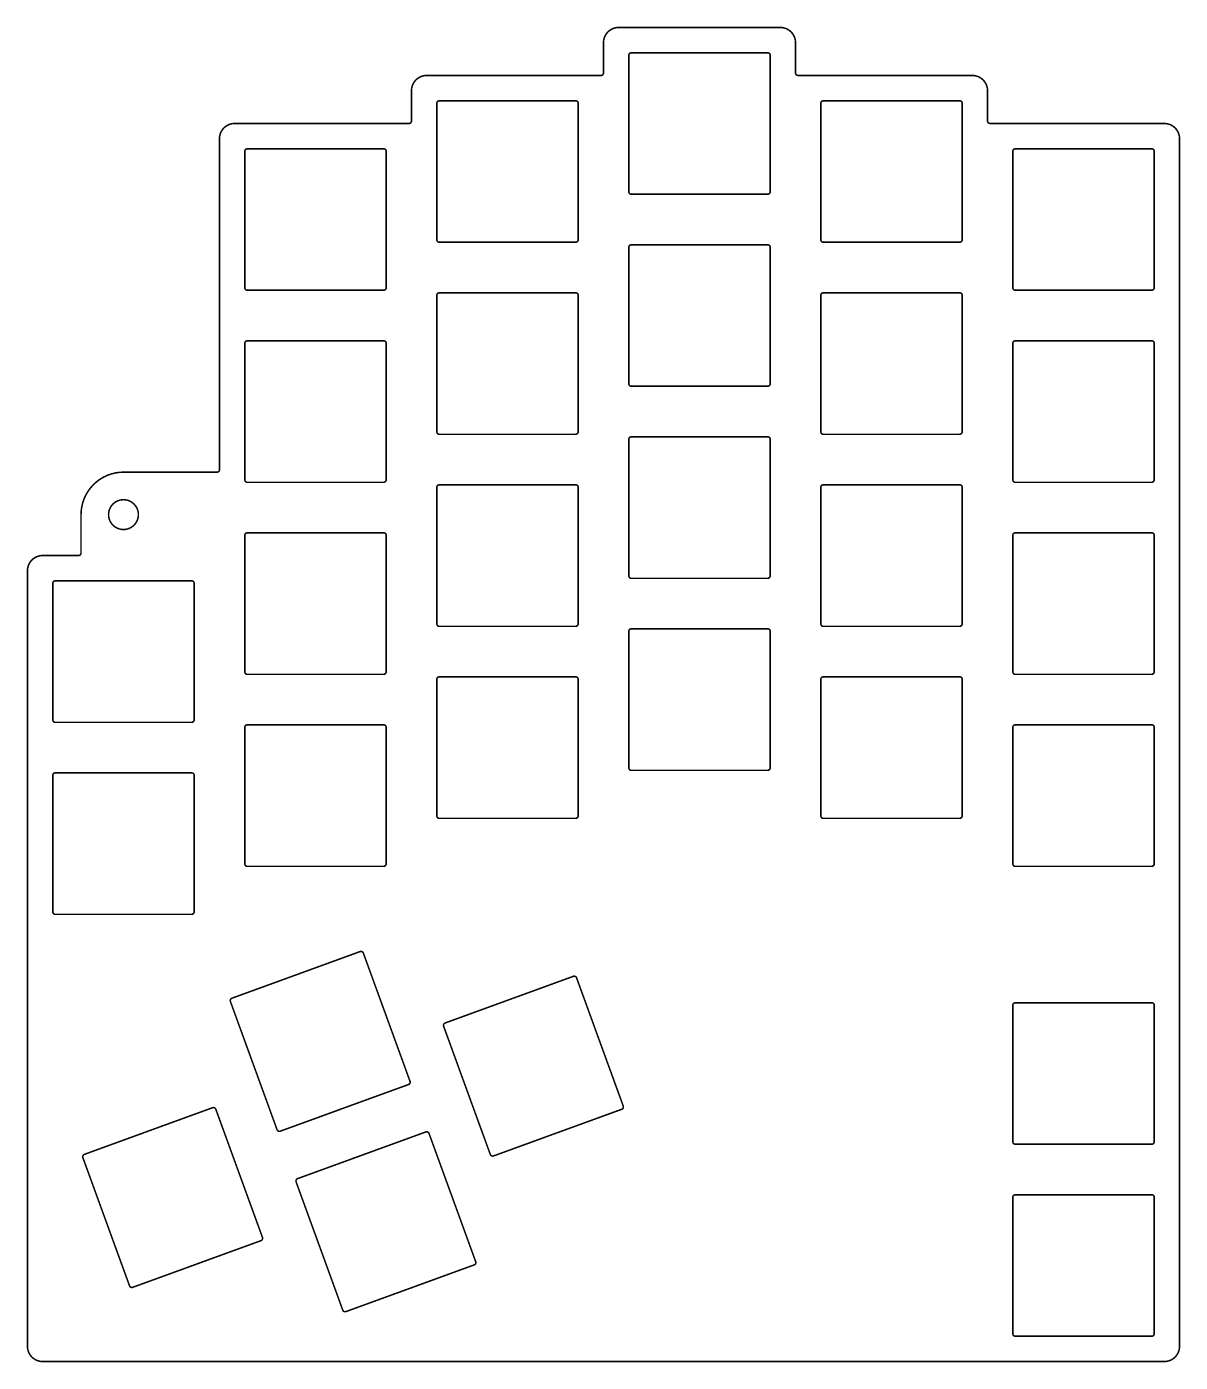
# Model space of a CAD drawing. Extents: x 1 to 229, y 1 to 133.
# Drawn here: x 115.2 to 229.3, y 0.5 to 132.7 of the extents above; entities that cross this region are included whole.
import ezdxf

# ---------------------------------------------------------------- set-up
doc = ezdxf.new("R2010")
doc.units = 0
doc.layers.add('114', color=1, linetype='CONTINUOUS')
doc.layers.add('115', color=1, linetype='CONTINUOUS')

msp = doc.modelspace()

# ---------------------------------------------------------------- linework, layer by layer
at = {"layer": '114'}
for points, const_width in [([(173.74, 132.59, 0.4142), (172.24, 131.09)], 0.1524), ([(173.74, 132.6281, 1), (173.74, 132.5519)], 0.0762), ([(173.74, 132.5519, 1), (173.74, 132.6281)], 0.0762), ([(191.24, 131.09, 0.4142), (189.74, 132.59)], 0.1524), ([(189.74, 132.6281, 1), (189.74, 132.5519)], 0.0762), ([(189.74, 132.5519, 1), (189.74, 132.6281)], 0.0762), ([(172.2781, 131.09, 1), (172.2019, 131.09)], 0.0762), ([(172.2019, 131.09, 1), (172.2781, 131.09)], 0.0762), ([(191.2781, 131.09, 1), (191.2019, 131.09)], 0.0762), ([(191.2019, 131.09, 1), (191.2781, 131.09)], 0.0762), ([(154.74, 127.84, 0.4142), (153.24, 126.34)], 0.1524), ([(154.74, 127.8781, 1), (154.74, 127.8019)], 0.0762), ([(154.74, 127.8019, 1), (154.74, 127.8781)], 0.0762), ([(171.99, 127.84, 0.4142), (172.24, 128.09)], 0.1524), ([(171.99, 127.8781, 1), (171.99, 127.8019)], 0.0762), ([(171.99, 127.8019, 1), (171.99, 127.8781)], 0.0762), ([(172.2781, 128.09, 1), (172.2019, 128.09)], 0.0762), ([(172.2019, 128.09, 1), (172.2781, 128.09)], 0.0762), ([(191.24, 128.09, 0.4142), (191.49, 127.84)], 0.1524), ([(191.2781, 128.09, 1), (191.2019, 128.09)], 0.0762), ([(191.2019, 128.09, 1), (191.2781, 128.09)], 0.0762), ([(191.49, 127.8781, 1), (191.49, 127.8019)], 0.0762), ([(191.49, 127.8019, 1), (191.49, 127.8781)], 0.0762), ([(210.24, 126.34, 0.4142), (208.74, 127.84)], 0.1524), ([(208.74, 127.8781, 1), (208.74, 127.8019)], 0.0762), ([(208.74, 127.8019, 1), (208.74, 127.8781)], 0.0762), ([(153.2781, 126.34, 1), (153.2019, 126.34)], 0.0762), ([(153.2019, 126.34, 1), (153.2781, 126.34)], 0.0762), ([(210.2781, 126.34, 1), (210.2019, 126.34)], 0.0762), ([(210.2019, 126.34, 1), (210.2781, 126.34)], 0.0762), ([(135.74, 123.09, 0.4142), (134.24, 121.59)], 0.1524), ([(135.74, 123.1281, 1), (135.74, 123.0519)], 0.0762), ([(135.74, 123.0519, 1), (135.74, 123.1281)], 0.0762), ([(152.99, 123.09, 0.4142), (153.24, 123.34)], 0.1524), ([(152.99, 123.1281, 1), (152.99, 123.0519)], 0.0762), ([(152.99, 123.0519, 1), (152.99, 123.1281)], 0.0762), ([(153.2781, 123.34, 1), (153.2019, 123.34)], 0.0762), ([(153.2019, 123.34, 1), (153.2781, 123.34)], 0.0762), ([(210.24, 123.34, 0.4142), (210.49, 123.09)], 0.1524), ([(210.2781, 123.34, 1), (210.2019, 123.34)], 0.0762), ([(210.2019, 123.34, 1), (210.2781, 123.34)], 0.0762), ([(210.49, 123.1281, 1), (210.49, 123.0519)], 0.0762), ([(210.49, 123.0519, 1), (210.49, 123.1281)], 0.0762), ([(229.24, 121.59, 0.4142), (227.74, 123.09)], 0.1524), ([(227.74, 123.1281, 1), (227.74, 123.0519)], 0.0762), ([(227.74, 123.0519, 1), (227.74, 123.1281)], 0.0762), ([(134.2781, 121.59, 1), (134.2019, 121.59)], 0.0762), ([(134.2019, 121.59, 1), (134.2781, 121.59)], 0.0762), ([(229.2781, 121.59, 1), (229.2019, 121.59)], 0.0762), ([(229.2019, 121.59, 1), (229.2781, 121.59)], 0.0762), ([(124.74, 88.59, 0.4142), (120.54, 84.39)], 0.1524), ([(124.74, 88.6281, 1), (124.74, 88.5519)], 0.0762), ([(124.74, 88.5519, 1), (124.74, 88.6281)], 0.0762), ([(133.99, 88.59, 0.4142), (134.24, 88.84)], 0.1524), ([(133.99, 88.6281, 1), (133.99, 88.5519)], 0.0762), ([(133.99, 88.5519, 1), (133.99, 88.6281)], 0.0762), ([(134.2781, 88.84, 1), (134.2019, 88.84)], 0.0762), ([(134.2019, 88.84, 1), (134.2781, 88.84)], 0.0762), ([(120.5781, 84.39, 1), (120.5019, 84.39)], 0.0762), ([(120.5019, 84.39, 1), (120.5781, 84.39)], 0.0762), ([(120.29, 80.34, 0.4142), (120.54, 80.59)], 0.1524), ([(120.5781, 80.59, 1), (120.5019, 80.59)], 0.0762), ([(120.5019, 80.59, 1), (120.5781, 80.59)], 0.0762), ([(116.74, 80.34, 0.4142), (115.24, 78.84)], 0.1524), ([(116.74, 80.3781, 1), (116.74, 80.3019)], 0.0762), ([(116.74, 80.3019, 1), (116.74, 80.3781)], 0.0762), ([(120.29, 80.3781, 1), (120.29, 80.3019)], 0.0762), ([(120.29, 80.3019, 1), (120.29, 80.3781)], 0.0762), ([(115.2781, 78.84, 1), (115.2019, 78.84)], 0.0762), ([(115.2019, 78.84, 1), (115.2781, 78.84)], 0.0762), ([(115.24, 2.09, 0.4142), (116.74, 0.59)], 0.1524), ([(115.2781, 2.09, 1), (115.2019, 2.09)], 0.0762), ([(115.2019, 2.09, 1), (115.2781, 2.09)], 0.0762), ([(227.74, 0.59, 0.4142), (229.24, 2.09)], 0.1524), ([(229.2781, 2.09, 1), (229.2019, 2.09)], 0.0762), ([(229.2019, 2.09, 1), (229.2781, 2.09)], 0.0762), ([(116.74, 0.6281, 1), (116.74, 0.5519)], 0.0762), ([(116.74, 0.5519, 1), (116.74, 0.6281)], 0.0762), ([(227.74, 0.6281, 1), (227.74, 0.5519)], 0.0762), ([(227.74, 0.5519, 1), (227.74, 0.6281)], 0.0762)]:
    msp.add_lwpolyline(points, format="xyb", dxfattribs=dict(at, const_width=const_width))
at = {"layer": '114', "const_width": 0.1524}
for points in [[(189.74, 132.59), (173.74, 132.59)], [(172.24, 131.09), (172.24, 128.09)], [(191.24, 128.09), (191.24, 131.09)], [(171.99, 127.84), (154.74, 127.84)], [(208.74, 127.84), (191.49, 127.84)], [(153.24, 126.34), (153.24, 123.34)], [(210.24, 123.34), (210.24, 126.34)], [(152.99, 123.09), (135.74, 123.09)], [(227.74, 123.09), (210.49, 123.09)], [(134.24, 121.59), (134.24, 88.84)], [(229.24, 2.09), (229.24, 121.59)], [(133.99, 88.59), (124.74, 88.59)], [(120.54, 80.59), (120.54, 84.39)], [(116.74, 80.34), (120.29, 80.34)], [(115.24, 78.84), (115.24, 2.09)], [(116.74, 0.59), (227.74, 0.59)]]:
    msp.add_lwpolyline(points, dxfattribs=at)
at = {"layer": '115'}
for points, const_width in [([(174.99, 130.09, 0.4142), (174.74, 129.84)], 0.15), ([(174.7775, 129.84, 1), (174.7025, 129.84)], 0.075), ([(174.7025, 129.84, 1), (174.7775, 129.84)], 0.075), ([(174.99, 130.1275, 1), (174.99, 130.0525)], 0.075), ([(174.99, 130.0525, 1), (174.99, 130.1275)], 0.075), ([(188.74, 129.84, 0.4142), (188.49, 130.09)], 0.15), ([(188.49, 130.1275, 1), (188.49, 130.0525)], 0.075), ([(188.49, 130.0525, 1), (188.49, 130.1275)], 0.075), ([(188.7775, 129.84, 1), (188.7025, 129.84)], 0.075), ([(188.7025, 129.84, 1), (188.7775, 129.84)], 0.075), ([(155.99, 125.34, 0.4142), (155.74, 125.09)], 0.15), ([(155.7775, 125.09, 1), (155.7025, 125.09)], 0.075), ([(155.7025, 125.09, 1), (155.7775, 125.09)], 0.075), ([(155.99, 125.3775, 1), (155.99, 125.3025)], 0.075), ([(155.99, 125.3025, 1), (155.99, 125.3775)], 0.075), ([(169.74, 125.09, 0.4142), (169.49, 125.34)], 0.15), ([(169.49, 125.3775, 1), (169.49, 125.3025)], 0.075), ([(169.49, 125.3025, 1), (169.49, 125.3775)], 0.075), ([(169.7775, 125.09, 1), (169.7025, 125.09)], 0.075), ([(169.7025, 125.09, 1), (169.7775, 125.09)], 0.075), ([(193.99, 125.34, 0.4142), (193.74, 125.09)], 0.15), ([(193.7775, 125.09, 1), (193.7025, 125.09)], 0.075), ([(193.7025, 125.09, 1), (193.7775, 125.09)], 0.075), ([(193.99, 125.3775, 1), (193.99, 125.3025)], 0.075), ([(193.99, 125.3025, 1), (193.99, 125.3775)], 0.075), ([(207.74, 125.09, 0.4142), (207.49, 125.34)], 0.15), ([(207.49, 125.3775, 1), (207.49, 125.3025)], 0.075), ([(207.49, 125.3025, 1), (207.49, 125.3775)], 0.075), ([(207.7775, 125.09, 1), (207.7025, 125.09)], 0.075), ([(207.7025, 125.09, 1), (207.7775, 125.09)], 0.075), ([(136.99, 120.59, 0.4142), (136.74, 120.34)], 0.15), ([(136.7775, 120.34, 1), (136.7025, 120.34)], 0.075), ([(136.7025, 120.34, 1), (136.7775, 120.34)], 0.075), ([(136.99, 120.6275, 1), (136.99, 120.5525)], 0.075), ([(136.99, 120.5525, 1), (136.99, 120.6275)], 0.075), ([(150.74, 120.34, 0.4142), (150.49, 120.59)], 0.15), ([(150.49, 120.6275, 1), (150.49, 120.5525)], 0.075), ([(150.49, 120.5525, 1), (150.49, 120.6275)], 0.075), ([(150.7775, 120.34, 1), (150.7025, 120.34)], 0.075), ([(150.7025, 120.34, 1), (150.7775, 120.34)], 0.075), ([(212.99, 120.59, 0.4142), (212.74, 120.34)], 0.15), ([(212.7775, 120.34, 1), (212.7025, 120.34)], 0.075), ([(212.7025, 120.34, 1), (212.7775, 120.34)], 0.075), ([(212.99, 120.6275, 1), (212.99, 120.5525)], 0.075), ([(212.99, 120.5525, 1), (212.99, 120.6275)], 0.075), ([(226.74, 120.34, 0.4142), (226.49, 120.59)], 0.15), ([(226.49, 120.6275, 1), (226.49, 120.5525)], 0.075), ([(226.49, 120.5525, 1), (226.49, 120.6275)], 0.075), ([(226.7775, 120.34, 1), (226.7025, 120.34)], 0.075), ([(226.7025, 120.34, 1), (226.7775, 120.34)], 0.075), ([(174.74, 116.34, 0.4142), (174.99, 116.09)], 0.15), ([(174.7775, 116.34, 1), (174.7025, 116.34)], 0.075), ([(174.7025, 116.34, 1), (174.7775, 116.34)], 0.075), ([(188.49, 116.09, 0.4142), (188.74, 116.34)], 0.15), ([(188.7775, 116.34, 1), (188.7025, 116.34)], 0.075), ([(188.7025, 116.34, 1), (188.7775, 116.34)], 0.075), ([(174.99, 116.1275, 1), (174.99, 116.0525)], 0.075), ([(174.99, 116.0525, 1), (174.99, 116.1275)], 0.075), ([(188.49, 116.1275, 1), (188.49, 116.0525)], 0.075), ([(188.49, 116.0525, 1), (188.49, 116.1275)], 0.075), ([(155.74, 111.59, 0.4142), (155.99, 111.34)], 0.15), ([(155.7775, 111.59, 1), (155.7025, 111.59)], 0.075), ([(155.7025, 111.59, 1), (155.7775, 111.59)], 0.075), ([(155.99, 111.3775, 1), (155.99, 111.3025)], 0.075), ([(155.99, 111.3025, 1), (155.99, 111.3775)], 0.075), ([(169.49, 111.34, 0.4142), (169.74, 111.59)], 0.15), ([(169.49, 111.3775, 1), (169.49, 111.3025)], 0.075), ([(169.49, 111.3025, 1), (169.49, 111.3775)], 0.075), ([(169.7775, 111.59, 1), (169.7025, 111.59)], 0.075), ([(169.7025, 111.59, 1), (169.7775, 111.59)], 0.075), ([(174.99, 111.09, 0.4142), (174.74, 110.84)], 0.15), ([(174.99, 111.1275, 1), (174.99, 111.0525)], 0.075), ([(174.99, 111.0525, 1), (174.99, 111.1275)], 0.075), ([(188.74, 110.84, 0.4142), (188.49, 111.09)], 0.15), ([(188.49, 111.1275, 1), (188.49, 111.0525)], 0.075), ([(188.49, 111.0525, 1), (188.49, 111.1275)], 0.075), ([(193.74, 111.59, 0.4142), (193.99, 111.34)], 0.15), ([(193.7775, 111.59, 1), (193.7025, 111.59)], 0.075), ([(193.7025, 111.59, 1), (193.7775, 111.59)], 0.075), ([(193.99, 111.3775, 1), (193.99, 111.3025)], 0.075), ([(193.99, 111.3025, 1), (193.99, 111.3775)], 0.075), ([(207.49, 111.34, 0.4142), (207.74, 111.59)], 0.15), ([(207.49, 111.3775, 1), (207.49, 111.3025)], 0.075), ([(207.49, 111.3025, 1), (207.49, 111.3775)], 0.075), ([(207.7775, 111.59, 1), (207.7025, 111.59)], 0.075), ([(207.7025, 111.59, 1), (207.7775, 111.59)], 0.075), ([(174.7775, 110.84, 1), (174.7025, 110.84)], 0.075), ([(174.7025, 110.84, 1), (174.7775, 110.84)], 0.075), ([(188.7775, 110.84, 1), (188.7025, 110.84)], 0.075), ([(188.7025, 110.84, 1), (188.7775, 110.84)], 0.075), ([(136.74, 106.84, 0.4142), (136.99, 106.59)], 0.15), ([(136.7775, 106.84, 1), (136.7025, 106.84)], 0.075), ([(136.7025, 106.84, 1), (136.7775, 106.84)], 0.075), ([(136.99, 106.6275, 1), (136.99, 106.5525)], 0.075), ([(136.99, 106.5525, 1), (136.99, 106.6275)], 0.075), ([(150.49, 106.59, 0.4142), (150.74, 106.84)], 0.15), ([(150.49, 106.6275, 1), (150.49, 106.5525)], 0.075), ([(150.49, 106.5525, 1), (150.49, 106.6275)], 0.075), ([(150.7775, 106.84, 1), (150.7025, 106.84)], 0.075), ([(150.7025, 106.84, 1), (150.7775, 106.84)], 0.075), ([(155.99, 106.34, 0.4142), (155.74, 106.09)], 0.15), ([(155.7775, 106.09, 1), (155.7025, 106.09)], 0.075), ([(155.7025, 106.09, 1), (155.7775, 106.09)], 0.075), ([(155.99, 106.3775, 1), (155.99, 106.3025)], 0.075), ([(155.99, 106.3025, 1), (155.99, 106.3775)], 0.075), ([(169.74, 106.09, 0.4142), (169.49, 106.34)], 0.15), ([(169.49, 106.3775, 1), (169.49, 106.3025)], 0.075), ([(169.49, 106.3025, 1), (169.49, 106.3775)], 0.075), ([(169.7775, 106.09, 1), (169.7025, 106.09)], 0.075), ([(169.7025, 106.09, 1), (169.7775, 106.09)], 0.075), ([(193.99, 106.34, 0.4142), (193.74, 106.09)], 0.15), ([(193.7775, 106.09, 1), (193.7025, 106.09)], 0.075), ([(193.7025, 106.09, 1), (193.7775, 106.09)], 0.075), ([(193.99, 106.3775, 1), (193.99, 106.3025)], 0.075), ([(193.99, 106.3025, 1), (193.99, 106.3775)], 0.075), ([(207.74, 106.09, 0.4142), (207.49, 106.34)], 0.15), ([(207.49, 106.3775, 1), (207.49, 106.3025)], 0.075), ([(207.49, 106.3025, 1), (207.49, 106.3775)], 0.075), ([(207.7775, 106.09, 1), (207.7025, 106.09)], 0.075), ([(207.7025, 106.09, 1), (207.7775, 106.09)], 0.075), ([(212.74, 106.84, 0.4142), (212.99, 106.59)], 0.15), ([(212.7775, 106.84, 1), (212.7025, 106.84)], 0.075), ([(212.7025, 106.84, 1), (212.7775, 106.84)], 0.075), ([(212.99, 106.6275, 1), (212.99, 106.5525)], 0.075), ([(212.99, 106.5525, 1), (212.99, 106.6275)], 0.075), ([(226.49, 106.59, 0.4142), (226.74, 106.84)], 0.15), ([(226.49, 106.6275, 1), (226.49, 106.5525)], 0.075), ([(226.49, 106.5525, 1), (226.49, 106.6275)], 0.075), ([(226.7775, 106.84, 1), (226.7025, 106.84)], 0.075), ([(226.7025, 106.84, 1), (226.7775, 106.84)], 0.075), ([(136.99, 101.59, 0.4142), (136.74, 101.34)], 0.15), ([(136.7775, 101.34, 1), (136.7025, 101.34)], 0.075), ([(136.7025, 101.34, 1), (136.7775, 101.34)], 0.075), ([(136.99, 101.6275, 1), (136.99, 101.5525)], 0.075), ([(136.99, 101.5525, 1), (136.99, 101.6275)], 0.075), ([(150.74, 101.34, 0.4142), (150.49, 101.59)], 0.15), ([(150.49, 101.6275, 1), (150.49, 101.5525)], 0.075), ([(150.49, 101.5525, 1), (150.49, 101.6275)], 0.075), ([(150.7775, 101.34, 1), (150.7025, 101.34)], 0.075), ([(150.7025, 101.34, 1), (150.7775, 101.34)], 0.075), ([(212.99, 101.59, 0.4142), (212.74, 101.34)], 0.15), ([(212.7775, 101.34, 1), (212.7025, 101.34)], 0.075), ([(212.7025, 101.34, 1), (212.7775, 101.34)], 0.075), ([(212.99, 101.6275, 1), (212.99, 101.5525)], 0.075), ([(212.99, 101.5525, 1), (212.99, 101.6275)], 0.075), ([(226.74, 101.34, 0.4142), (226.49, 101.59)], 0.15), ([(226.49, 101.6275, 1), (226.49, 101.5525)], 0.075), ([(226.49, 101.5525, 1), (226.49, 101.6275)], 0.075), ([(226.7775, 101.34, 1), (226.7025, 101.34)], 0.075), ([(226.7025, 101.34, 1), (226.7775, 101.34)], 0.075), ([(174.74, 97.34, 0.4142), (174.99, 97.09)], 0.15), ([(174.7775, 97.34, 1), (174.7025, 97.34)], 0.075), ([(174.7025, 97.34, 1), (174.7775, 97.34)], 0.075), ([(174.99, 97.1275, 1), (174.99, 97.0525)], 0.075), ([(174.99, 97.0525, 1), (174.99, 97.1275)], 0.075), ([(188.49, 97.09, 0.4142), (188.74, 97.34)], 0.15), ([(188.49, 97.1275, 1), (188.49, 97.0525)], 0.075), ([(188.49, 97.0525, 1), (188.49, 97.1275)], 0.075), ([(188.7775, 97.34, 1), (188.7025, 97.34)], 0.075), ([(188.7025, 97.34, 1), (188.7775, 97.34)], 0.075), ([(155.74, 92.59, 0.4142), (155.99, 92.34)], 0.15), ([(155.7775, 92.59, 1), (155.7025, 92.59)], 0.075), ([(155.7025, 92.59, 1), (155.7775, 92.59)], 0.075), ([(169.49, 92.34, 0.4142), (169.74, 92.59)], 0.15), ([(169.7775, 92.59, 1), (169.7025, 92.59)], 0.075), ([(169.7025, 92.59, 1), (169.7775, 92.59)], 0.075), ([(193.74, 92.59, 0.4142), (193.99, 92.34)], 0.15), ([(193.7775, 92.59, 1), (193.7025, 92.59)], 0.075), ([(193.7025, 92.59, 1), (193.7775, 92.59)], 0.075), ([(207.49, 92.34, 0.4142), (207.74, 92.59)], 0.15), ([(207.7775, 92.59, 1), (207.7025, 92.59)], 0.075), ([(207.7025, 92.59, 1), (207.7775, 92.59)], 0.075), ([(155.99, 92.3775, 1), (155.99, 92.3025)], 0.075), ([(155.99, 92.3025, 1), (155.99, 92.3775)], 0.075), ([(169.49, 92.3775, 1), (169.49, 92.3025)], 0.075), ([(169.49, 92.3025, 1), (169.49, 92.3775)], 0.075), ([(174.99, 92.09, 0.4142), (174.74, 91.84)], 0.15), ([(174.7775, 91.84, 1), (174.7025, 91.84)], 0.075), ([(174.7025, 91.84, 1), (174.7775, 91.84)], 0.075), ([(174.99, 92.1275, 1), (174.99, 92.0525)], 0.075), ([(174.99, 92.0525, 1), (174.99, 92.1275)], 0.075), ([(188.74, 91.84, 0.4142), (188.49, 92.09)], 0.15), ([(188.49, 92.1275, 1), (188.49, 92.0525)], 0.075), ([(188.49, 92.0525, 1), (188.49, 92.1275)], 0.075), ([(188.7775, 91.84, 1), (188.7025, 91.84)], 0.075), ([(188.7025, 91.84, 1), (188.7775, 91.84)], 0.075), ([(193.99, 92.3775, 1), (193.99, 92.3025)], 0.075), ([(193.99, 92.3025, 1), (193.99, 92.3775)], 0.075), ([(207.49, 92.3775, 1), (207.49, 92.3025)], 0.075), ([(207.49, 92.3025, 1), (207.49, 92.3775)], 0.075), ([(136.74, 87.84, 0.4142), (136.99, 87.59)], 0.15), ([(136.7775, 87.84, 1), (136.7025, 87.84)], 0.075), ([(136.7025, 87.84, 1), (136.7775, 87.84)], 0.075), ([(136.99, 87.6275, 1), (136.99, 87.5525)], 0.075), ([(136.99, 87.5525, 1), (136.99, 87.6275)], 0.075), ([(150.49, 87.59, 0.4142), (150.74, 87.84)], 0.15), ([(150.49, 87.6275, 1), (150.49, 87.5525)], 0.075), ([(150.49, 87.5525, 1), (150.49, 87.6275)], 0.075), ([(150.7775, 87.84, 1), (150.7025, 87.84)], 0.075), ([(150.7025, 87.84, 1), (150.7775, 87.84)], 0.075), ([(155.99, 87.34, 0.4142), (155.74, 87.09)], 0.15), ([(155.99, 87.3775, 1), (155.99, 87.3025)], 0.075), ([(155.99, 87.3025, 1), (155.99, 87.3775)], 0.075), ([(169.74, 87.09, 0.4142), (169.49, 87.34)], 0.15), ([(169.49, 87.3775, 1), (169.49, 87.3025)], 0.075), ([(169.49, 87.3025, 1), (169.49, 87.3775)], 0.075), ([(193.99, 87.34, 0.4142), (193.74, 87.09)], 0.15), ([(193.99, 87.3775, 1), (193.99, 87.3025)], 0.075), ([(193.99, 87.3025, 1), (193.99, 87.3775)], 0.075), ([(207.74, 87.09, 0.4142), (207.49, 87.34)], 0.15), ([(207.49, 87.3775, 1), (207.49, 87.3025)], 0.075), ([(207.49, 87.3025, 1), (207.49, 87.3775)], 0.075), ([(212.74, 87.84, 0.4142), (212.99, 87.59)], 0.15), ([(212.7775, 87.84, 1), (212.7025, 87.84)], 0.075), ([(212.7025, 87.84, 1), (212.7775, 87.84)], 0.075), ([(212.99, 87.6275, 1), (212.99, 87.5525)], 0.075), ([(212.99, 87.5525, 1), (212.99, 87.6275)], 0.075), ([(226.49, 87.59, 0.4142), (226.74, 87.84)], 0.15), ([(226.49, 87.6275, 1), (226.49, 87.5525)], 0.075), ([(226.49, 87.5525, 1), (226.49, 87.6275)], 0.075), ([(226.7775, 87.84, 1), (226.7025, 87.84)], 0.075), ([(226.7025, 87.84, 1), (226.7775, 87.84)], 0.075), ([(124.74, 82.915, 1), (124.74, 85.865, 1), (124.74, 82.915)], 0.15), ([(155.7775, 87.09, 1), (155.7025, 87.09)], 0.075), ([(155.7025, 87.09, 1), (155.7775, 87.09)], 0.075), ([(169.7775, 87.09, 1), (169.7025, 87.09)], 0.075), ([(169.7025, 87.09, 1), (169.7775, 87.09)], 0.075), ([(193.7775, 87.09, 1), (193.7025, 87.09)], 0.075), ([(193.7025, 87.09, 1), (193.7775, 87.09)], 0.075), ([(207.7775, 87.09, 1), (207.7025, 87.09)], 0.075), ([(207.7025, 87.09, 1), (207.7775, 87.09)], 0.075), ([(136.99, 82.59, 0.4142), (136.74, 82.34)], 0.15), ([(136.7775, 82.34, 1), (136.7025, 82.34)], 0.075), ([(136.7025, 82.34, 1), (136.7775, 82.34)], 0.075), ([(136.99, 82.6275, 1), (136.99, 82.5525)], 0.075), ([(136.99, 82.5525, 1), (136.99, 82.6275)], 0.075), ([(150.74, 82.34, 0.4142), (150.49, 82.59)], 0.15), ([(150.49, 82.6275, 1), (150.49, 82.5525)], 0.075), ([(150.49, 82.5525, 1), (150.49, 82.6275)], 0.075), ([(150.7775, 82.34, 1), (150.7025, 82.34)], 0.075), ([(150.7025, 82.34, 1), (150.7775, 82.34)], 0.075), ([(212.99, 82.59, 0.4142), (212.74, 82.34)], 0.15), ([(212.7775, 82.34, 1), (212.7025, 82.34)], 0.075), ([(212.7025, 82.34, 1), (212.7775, 82.34)], 0.075), ([(212.99, 82.6275, 1), (212.99, 82.5525)], 0.075), ([(212.99, 82.5525, 1), (212.99, 82.6275)], 0.075), ([(226.74, 82.34, 0.4142), (226.49, 82.59)], 0.15), ([(226.49, 82.6275, 1), (226.49, 82.5525)], 0.075), ([(226.49, 82.5525, 1), (226.49, 82.6275)], 0.075), ([(226.7775, 82.34, 1), (226.7025, 82.34)], 0.075), ([(226.7025, 82.34, 1), (226.7775, 82.34)], 0.075), ([(174.74, 78.34, 0.4142), (174.99, 78.09)], 0.15), ([(174.7775, 78.34, 1), (174.7025, 78.34)], 0.075), ([(174.7025, 78.34, 1), (174.7775, 78.34)], 0.075), ([(174.99, 78.1275, 1), (174.99, 78.0525)], 0.075), ([(174.99, 78.0525, 1), (174.99, 78.1275)], 0.075), ([(188.49, 78.09, 0.4142), (188.74, 78.34)], 0.15), ([(188.49, 78.1275, 1), (188.49, 78.0525)], 0.075), ([(188.49, 78.0525, 1), (188.49, 78.1275)], 0.075), ([(188.7775, 78.34, 1), (188.7025, 78.34)], 0.075), ([(188.7025, 78.34, 1), (188.7775, 78.34)], 0.075), ([(117.99, 77.84, 0.4142), (117.74, 77.59)], 0.15), ([(117.7775, 77.59, 1), (117.7025, 77.59)], 0.075), ([(117.7025, 77.59, 1), (117.7775, 77.59)], 0.075), ([(117.99, 77.8775, 1), (117.99, 77.8025)], 0.075), ([(117.99, 77.8025, 1), (117.99, 77.8775)], 0.075), ([(131.74, 77.59, 0.4142), (131.49, 77.84)], 0.15), ([(131.49, 77.8775, 1), (131.49, 77.8025)], 0.075), ([(131.49, 77.8025, 1), (131.49, 77.8775)], 0.075), ([(131.7775, 77.59, 1), (131.7025, 77.59)], 0.075), ([(131.7025, 77.59, 1), (131.7775, 77.59)], 0.075), ([(155.74, 73.59, 0.4142), (155.99, 73.34)], 0.15), ([(155.7775, 73.59, 1), (155.7025, 73.59)], 0.075), ([(155.7025, 73.59, 1), (155.7775, 73.59)], 0.075), ([(155.99, 73.3775, 1), (155.99, 73.3025)], 0.075), ([(155.99, 73.3025, 1), (155.99, 73.3775)], 0.075), ([(169.49, 73.34, 0.4142), (169.74, 73.59)], 0.15), ([(169.49, 73.3775, 1), (169.49, 73.3025)], 0.075), ([(169.49, 73.3025, 1), (169.49, 73.3775)], 0.075), ([(169.7775, 73.59, 1), (169.7025, 73.59)], 0.075), ([(169.7025, 73.59, 1), (169.7775, 73.59)], 0.075), ([(174.99, 73.09, 0.4142), (174.74, 72.84)], 0.15), ([(174.7775, 72.84, 1), (174.7025, 72.84)], 0.075), ([(174.7025, 72.84, 1), (174.7775, 72.84)], 0.075), ([(174.99, 73.1275, 1), (174.99, 73.0525)], 0.075), ([(174.99, 73.0525, 1), (174.99, 73.1275)], 0.075), ([(188.74, 72.84, 0.4142), (188.49, 73.09)], 0.15), ([(188.49, 73.1275, 1), (188.49, 73.0525)], 0.075), ([(188.49, 73.0525, 1), (188.49, 73.1275)], 0.075), ([(188.7775, 72.84, 1), (188.7025, 72.84)], 0.075), ([(188.7025, 72.84, 1), (188.7775, 72.84)], 0.075), ([(193.74, 73.59, 0.4142), (193.99, 73.34)], 0.15), ([(193.7775, 73.59, 1), (193.7025, 73.59)], 0.075), ([(193.7025, 73.59, 1), (193.7775, 73.59)], 0.075), ([(193.99, 73.3775, 1), (193.99, 73.3025)], 0.075), ([(193.99, 73.3025, 1), (193.99, 73.3775)], 0.075), ([(207.49, 73.34, 0.4142), (207.74, 73.59)], 0.15), ([(207.49, 73.3775, 1), (207.49, 73.3025)], 0.075), ([(207.49, 73.3025, 1), (207.49, 73.3775)], 0.075), ([(207.7775, 73.59, 1), (207.7025, 73.59)], 0.075), ([(207.7025, 73.59, 1), (207.7775, 73.59)], 0.075), ([(136.74, 68.84, 0.4142), (136.99, 68.59)], 0.15), ([(136.7775, 68.84, 1), (136.7025, 68.84)], 0.075), ([(136.7025, 68.84, 1), (136.7775, 68.84)], 0.075), ([(150.49, 68.59, 0.4142), (150.74, 68.84)], 0.15), ([(150.7775, 68.84, 1), (150.7025, 68.84)], 0.075), ([(150.7025, 68.84, 1), (150.7775, 68.84)], 0.075), ([(212.74, 68.84, 0.4142), (212.99, 68.59)], 0.15), ([(212.7775, 68.84, 1), (212.7025, 68.84)], 0.075), ([(212.7025, 68.84, 1), (212.7775, 68.84)], 0.075), ([(226.49, 68.59, 0.4142), (226.74, 68.84)], 0.15), ([(226.7775, 68.84, 1), (226.7025, 68.84)], 0.075), ([(226.7025, 68.84, 1), (226.7775, 68.84)], 0.075), ([(136.99, 68.6275, 1), (136.99, 68.5525)], 0.075), ([(136.99, 68.5525, 1), (136.99, 68.6275)], 0.075), ([(150.49, 68.6275, 1), (150.49, 68.5525)], 0.075), ([(150.49, 68.5525, 1), (150.49, 68.6275)], 0.075), ([(155.99, 68.34, 0.4142), (155.74, 68.09)], 0.15), ([(155.7775, 68.09, 1), (155.7025, 68.09)], 0.075), ([(155.7025, 68.09, 1), (155.7775, 68.09)], 0.075), ([(155.99, 68.3775, 1), (155.99, 68.3025)], 0.075), ([(155.99, 68.3025, 1), (155.99, 68.3775)], 0.075), ([(169.74, 68.09, 0.4142), (169.49, 68.34)], 0.15), ([(169.49, 68.3775, 1), (169.49, 68.3025)], 0.075), ([(169.49, 68.3025, 1), (169.49, 68.3775)], 0.075), ([(169.7775, 68.09, 1), (169.7025, 68.09)], 0.075), ([(169.7025, 68.09, 1), (169.7775, 68.09)], 0.075), ([(193.99, 68.34, 0.4142), (193.74, 68.09)], 0.15), ([(193.7775, 68.09, 1), (193.7025, 68.09)], 0.075), ([(193.7025, 68.09, 1), (193.7775, 68.09)], 0.075), ([(193.99, 68.3775, 1), (193.99, 68.3025)], 0.075), ([(193.99, 68.3025, 1), (193.99, 68.3775)], 0.075), ([(207.74, 68.09, 0.4142), (207.49, 68.34)], 0.15), ([(207.49, 68.3775, 1), (207.49, 68.3025)], 0.075), ([(207.49, 68.3025, 1), (207.49, 68.3775)], 0.075), ([(207.7775, 68.09, 1), (207.7025, 68.09)], 0.075), ([(207.7025, 68.09, 1), (207.7775, 68.09)], 0.075), ([(212.99, 68.6275, 1), (212.99, 68.5525)], 0.075), ([(212.99, 68.5525, 1), (212.99, 68.6275)], 0.075), ([(226.49, 68.6275, 1), (226.49, 68.5525)], 0.075), ([(226.49, 68.5525, 1), (226.49, 68.6275)], 0.075), ([(117.74, 64.09, 0.4142), (117.99, 63.84)], 0.15), ([(117.7775, 64.09, 1), (117.7025, 64.09)], 0.075), ([(117.7025, 64.09, 1), (117.7775, 64.09)], 0.075), ([(117.99, 63.8775, 1), (117.99, 63.8025)], 0.075), ([(117.99, 63.8025, 1), (117.99, 63.8775)], 0.075), ([(131.49, 63.84, 0.4142), (131.74, 64.09)], 0.15), ([(131.49, 63.8775, 1), (131.49, 63.8025)], 0.075), ([(131.49, 63.8025, 1), (131.49, 63.8775)], 0.075), ([(131.7775, 64.09, 1), (131.7025, 64.09)], 0.075), ([(131.7025, 64.09, 1), (131.7775, 64.09)], 0.075), ([(136.99, 63.59, 0.4142), (136.74, 63.34)], 0.15), ([(136.99, 63.6275, 1), (136.99, 63.5525)], 0.075), ([(136.99, 63.5525, 1), (136.99, 63.6275)], 0.075), ([(150.74, 63.34, 0.4142), (150.49, 63.59)], 0.15), ([(150.49, 63.6275, 1), (150.49, 63.5525)], 0.075), ([(150.49, 63.5525, 1), (150.49, 63.6275)], 0.075), ([(212.99, 63.59, 0.4142), (212.74, 63.34)], 0.15), ([(212.99, 63.6275, 1), (212.99, 63.5525)], 0.075), ([(212.99, 63.5525, 1), (212.99, 63.6275)], 0.075), ([(226.74, 63.34, 0.4142), (226.49, 63.59)], 0.15), ([(226.49, 63.6275, 1), (226.49, 63.5525)], 0.075), ([(226.49, 63.5525, 1), (226.49, 63.6275)], 0.075), ([(136.7775, 63.34, 1), (136.7025, 63.34)], 0.075), ([(136.7025, 63.34, 1), (136.7775, 63.34)], 0.075), ([(150.7775, 63.34, 1), (150.7025, 63.34)], 0.075), ([(150.7025, 63.34, 1), (150.7775, 63.34)], 0.075), ([(212.7775, 63.34, 1), (212.7025, 63.34)], 0.075), ([(212.7025, 63.34, 1), (212.7775, 63.34)], 0.075), ([(226.7775, 63.34, 1), (226.7025, 63.34)], 0.075), ([(226.7025, 63.34, 1), (226.7775, 63.34)], 0.075), ([(117.99, 58.84, 0.4142), (117.74, 58.59)], 0.15), ([(117.7775, 58.59, 1), (117.7025, 58.59)], 0.075), ([(117.7025, 58.59, 1), (117.7775, 58.59)], 0.075), ([(117.99, 58.8775, 1), (117.99, 58.8025)], 0.075), ([(117.99, 58.8025, 1), (117.99, 58.8775)], 0.075), ([(131.74, 58.59, 0.4142), (131.49, 58.84)], 0.15), ([(131.49, 58.8775, 1), (131.49, 58.8025)], 0.075), ([(131.49, 58.8025, 1), (131.49, 58.8775)], 0.075), ([(131.7775, 58.59, 1), (131.7025, 58.59)], 0.075), ([(131.7025, 58.59, 1), (131.7775, 58.59)], 0.075), ([(174.74, 59.34, 0.4142), (174.99, 59.09)], 0.15), ([(174.7775, 59.34, 1), (174.7025, 59.34)], 0.075), ([(174.7025, 59.34, 1), (174.7775, 59.34)], 0.075), ([(174.99, 59.1275, 1), (174.99, 59.0525)], 0.075), ([(174.99, 59.0525, 1), (174.99, 59.1275)], 0.075), ([(188.49, 59.09, 0.4142), (188.74, 59.34)], 0.15), ([(188.49, 59.1275, 1), (188.49, 59.0525)], 0.075), ([(188.49, 59.0525, 1), (188.49, 59.1275)], 0.075), ([(188.7775, 59.34, 1), (188.7025, 59.34)], 0.075), ([(188.7025, 59.34, 1), (188.7775, 59.34)], 0.075), ([(155.74, 54.59, 0.4142), (155.99, 54.34)], 0.15), ([(155.7775, 54.59, 1), (155.7025, 54.59)], 0.075), ([(155.7025, 54.59, 1), (155.7775, 54.59)], 0.075), ([(155.99, 54.3775, 1), (155.99, 54.3025)], 0.075), ([(155.99, 54.3025, 1), (155.99, 54.3775)], 0.075), ([(169.49, 54.34, 0.4142), (169.74, 54.59)], 0.15), ([(169.49, 54.3775, 1), (169.49, 54.3025)], 0.075), ([(169.49, 54.3025, 1), (169.49, 54.3775)], 0.075), ([(169.7775, 54.59, 1), (169.7025, 54.59)], 0.075), ([(169.7025, 54.59, 1), (169.7775, 54.59)], 0.075), ([(193.74, 54.59, 0.4142), (193.99, 54.34)], 0.15), ([(193.7775, 54.59, 1), (193.7025, 54.59)], 0.075), ([(193.7025, 54.59, 1), (193.7775, 54.59)], 0.075), ([(193.99, 54.3775, 1), (193.99, 54.3025)], 0.075), ([(193.99, 54.3025, 1), (193.99, 54.3775)], 0.075), ([(207.49, 54.34, 0.4142), (207.74, 54.59)], 0.15), ([(207.49, 54.3775, 1), (207.49, 54.3025)], 0.075), ([(207.49, 54.3025, 1), (207.49, 54.3775)], 0.075), ([(207.7775, 54.59, 1), (207.7025, 54.59)], 0.075), ([(207.7025, 54.59, 1), (207.7775, 54.59)], 0.075), ([(136.74, 49.84, 0.4142), (136.99, 49.59)], 0.15), ([(136.7775, 49.84, 1), (136.7025, 49.84)], 0.075), ([(136.7025, 49.84, 1), (136.7775, 49.84)], 0.075), ([(136.99, 49.6275, 1), (136.99, 49.5525)], 0.075), ([(136.99, 49.5525, 1), (136.99, 49.6275)], 0.075), ([(150.49, 49.59, 0.4142), (150.74, 49.84)], 0.15), ([(150.49, 49.6275, 1), (150.49, 49.5525)], 0.075), ([(150.49, 49.5525, 1), (150.49, 49.6275)], 0.075), ([(150.7775, 49.84, 1), (150.7025, 49.84)], 0.075), ([(150.7025, 49.84, 1), (150.7775, 49.84)], 0.075), ([(212.74, 49.84, 0.4142), (212.99, 49.59)], 0.15), ([(212.7775, 49.84, 1), (212.7025, 49.84)], 0.075), ([(212.7025, 49.84, 1), (212.7775, 49.84)], 0.075), ([(212.99, 49.6275, 1), (212.99, 49.5525)], 0.075), ([(212.99, 49.5525, 1), (212.99, 49.6275)], 0.075), ([(226.49, 49.59, 0.4142), (226.74, 49.84)], 0.15), ([(226.49, 49.6275, 1), (226.49, 49.5525)], 0.075), ([(226.49, 49.5525, 1), (226.49, 49.6275)], 0.075), ([(226.7775, 49.84, 1), (226.7025, 49.84)], 0.075), ([(226.7025, 49.84, 1), (226.7775, 49.84)], 0.075), ([(117.74, 45.09, 0.4142), (117.99, 44.84)], 0.15), ([(117.7775, 45.09, 1), (117.7025, 45.09)], 0.075), ([(117.7025, 45.09, 1), (117.7775, 45.09)], 0.075), ([(131.49, 44.84, 0.4142), (131.74, 45.09)], 0.15), ([(131.7775, 45.09, 1), (131.7025, 45.09)], 0.075), ([(131.7025, 45.09, 1), (131.7775, 45.09)], 0.075), ([(117.99, 44.8775, 1), (117.99, 44.8025)], 0.075), ([(117.99, 44.8025, 1), (117.99, 44.8775)], 0.075), ([(131.49, 44.8775, 1), (131.49, 44.8025)], 0.075), ([(131.49, 44.8025, 1), (131.49, 44.8775)], 0.075), ([(148.4755, 41.0048, 0.4142), (148.1551, 41.1542)], 0.15), ([(148.1423, 41.1895, 1), (148.1679, 41.119)], 0.075), ([(148.1679, 41.119, 1), (148.1423, 41.1895)], 0.075), ([(148.5108, 41.0176, 1), (148.4403, 40.992)], 0.075), ([(148.4403, 40.992, 1), (148.5108, 41.0176)], 0.075), ([(169.5755, 38.5548, 0.4142), (169.2551, 38.7042)], 0.15), ([(169.2423, 38.7395, 1), (169.2679, 38.669)], 0.075), ([(169.2679, 38.669, 1), (169.2423, 38.7395)], 0.075), ([(169.6108, 38.5676, 1), (169.5403, 38.542)], 0.075), ([(169.5403, 38.542, 1), (169.6108, 38.5676)], 0.075), ([(135.4692, 36.537, 0.4142), (135.3198, 36.2165)], 0.15), ([(135.3551, 36.2294, 1), (135.2846, 36.2037)], 0.075), ([(135.2846, 36.2037, 1), (135.3551, 36.2294)], 0.075), ([(135.4564, 36.5722, 1), (135.4821, 36.5017)], 0.075), ([(135.4821, 36.5017, 1), (135.4564, 36.5722)], 0.075), ([(212.99, 36.09, 0.4142), (212.74, 35.84)], 0.15), ([(212.7775, 35.84, 1), (212.7025, 35.84)], 0.075), ([(212.7025, 35.84, 1), (212.7775, 35.84)], 0.075), ([(212.99, 36.1275, 1), (212.99, 36.0525)], 0.075), ([(212.99, 36.0525, 1), (212.99, 36.1275)], 0.075), ([(226.74, 35.84, 0.4142), (226.49, 36.09)], 0.15), ([(226.49, 36.1275, 1), (226.49, 36.0525)], 0.075), ([(226.49, 36.0525, 1), (226.49, 36.1275)], 0.075), ([(226.7775, 35.84, 1), (226.7025, 35.84)], 0.075), ([(226.7025, 35.84, 1), (226.7775, 35.84)], 0.075), ([(156.5692, 34.087, 0.4142), (156.4198, 33.7665)], 0.15), ([(156.4551, 33.7794, 1), (156.3846, 33.7537)], 0.075), ([(156.3846, 33.7537, 1), (156.4551, 33.7794)], 0.075), ([(156.5564, 34.1222, 1), (156.5821, 34.0517)], 0.075), ([(156.5821, 34.0517, 1), (156.5564, 34.1222)], 0.075), ([(152.9305, 28.0338, 1), (152.9562, 27.9633)], 0.075), ([(152.9434, 27.9985, 0.4142), (153.0928, 28.319)], 0.15), ([(152.9562, 27.9633, 1), (152.9305, 28.0338)], 0.075), ([(153.128, 28.3318, 1), (153.0576, 28.3061)], 0.075), ([(153.0576, 28.3061, 1), (153.128, 28.3318)], 0.075), ([(133.8755, 25.5548, 0.4142), (133.5551, 25.7042)], 0.15), ([(133.5423, 25.7395, 1), (133.5679, 25.669)], 0.075), ([(133.5679, 25.669, 1), (133.5423, 25.7395)], 0.075), ([(133.9108, 25.5676, 1), (133.8403, 25.542)], 0.075), ([(133.8403, 25.542, 1), (133.9108, 25.5676)], 0.075), ([(174.0305, 25.5838, 1), (174.0562, 25.5133)], 0.075), ([(174.0434, 25.5485, 0.4142), (174.1928, 25.869)], 0.15), ([(174.0562, 25.5133, 1), (174.0305, 25.5838)], 0.075), ([(174.228, 25.8818, 1), (174.1576, 25.8561)], 0.075), ([(174.1576, 25.8561, 1), (174.228, 25.8818)], 0.075), ([(139.9371, 23.5307, 0.4142), (140.2575, 23.3813)], 0.15), ([(139.9723, 23.5435, 1), (139.9019, 23.5178)], 0.075), ([(139.9019, 23.5178, 1), (139.9723, 23.5435)], 0.075), ([(140.2447, 23.4165, 1), (140.2704, 23.346)], 0.075), ([(140.2704, 23.346, 1), (140.2447, 23.4165)], 0.075), ([(154.9755, 23.1548, 0.4142), (154.6551, 23.3042)], 0.15), ([(154.6423, 23.3395, 1), (154.6679, 23.269)], 0.075), ([(154.6679, 23.269, 1), (154.6423, 23.3395)], 0.075), ([(155.0108, 23.1676, 1), (154.9403, 23.142)], 0.075), ([(154.9403, 23.142, 1), (155.0108, 23.1676)], 0.075), ([(120.8692, 21.087, 0.4142), (120.7198, 20.7665)], 0.15), ([(120.8564, 21.1222, 1), (120.8821, 21.0517)], 0.075), ([(120.8821, 21.0517, 1), (120.8564, 21.1222)], 0.075), ([(161.0371, 21.0807, 0.4142), (161.3575, 20.9313)], 0.15), ([(161.0723, 21.0935, 1), (161.0019, 21.0678)], 0.075), ([(212.74, 22.34, 0.4142), (212.99, 22.09)], 0.15), ([(212.7775, 22.34, 1), (212.7025, 22.34)], 0.075), ([(212.7025, 22.34, 1), (212.7775, 22.34)], 0.075), ([(212.99, 22.1275, 1), (212.99, 22.0525)], 0.075), ([(212.99, 22.0525, 1), (212.99, 22.1275)], 0.075), ([(226.49, 22.09, 0.4142), (226.74, 22.34)], 0.15), ([(226.49, 22.1275, 1), (226.49, 22.0525)], 0.075), ([(226.49, 22.0525, 1), (226.49, 22.1275)], 0.075), ([(226.7775, 22.34, 1), (226.7025, 22.34)], 0.075), ([(226.7025, 22.34, 1), (226.7775, 22.34)], 0.075), ([(120.7551, 20.7794, 1), (120.6846, 20.7537)], 0.075), ([(120.6846, 20.7537, 1), (120.7551, 20.7794)], 0.075), ([(161.0019, 21.0678, 1), (161.0723, 21.0935)], 0.075), ([(161.3447, 20.9665, 1), (161.3704, 20.896)], 0.075), ([(161.3704, 20.896, 1), (161.3447, 20.9665)], 0.075), ([(141.9692, 18.687, 0.4142), (141.8198, 18.3665)], 0.15), ([(141.9564, 18.7222, 1), (141.9821, 18.6517)], 0.075), ([(141.9821, 18.6517, 1), (141.9564, 18.7222)], 0.075), ([(141.8551, 18.3794, 1), (141.7846, 18.3537)], 0.075), ([(141.7846, 18.3537, 1), (141.8551, 18.3794)], 0.075), ([(212.99, 17.09, 0.4142), (212.74, 16.84)], 0.15), ([(212.7775, 16.84, 1), (212.7025, 16.84)], 0.075), ([(212.7025, 16.84, 1), (212.7775, 16.84)], 0.075), ([(212.99, 17.1275, 1), (212.99, 17.0525)], 0.075), ([(212.99, 17.0525, 1), (212.99, 17.1275)], 0.075), ([(226.74, 16.84, 0.4142), (226.49, 17.09)], 0.15), ([(226.49, 17.1275, 1), (226.49, 17.0525)], 0.075), ([(226.49, 17.0525, 1), (226.49, 17.1275)], 0.075), ([(226.7775, 16.84, 1), (226.7025, 16.84)], 0.075), ([(226.7025, 16.84, 1), (226.7775, 16.84)], 0.075), ([(138.3305, 12.5838, 1), (138.3562, 12.5133)], 0.075), ([(138.3434, 12.5485, 0.4142), (138.4928, 12.869)], 0.15), ([(138.3562, 12.5133, 1), (138.3305, 12.5838)], 0.075), ([(138.528, 12.8818, 1), (138.4576, 12.8561)], 0.075), ([(138.4576, 12.8561, 1), (138.528, 12.8818)], 0.075), ([(159.4305, 10.1838, 1), (159.4562, 10.1133)], 0.075), ([(159.4434, 10.1485, 0.4142), (159.5928, 10.469)], 0.15), ([(159.4562, 10.1133, 1), (159.4305, 10.1838)], 0.075), ([(159.628, 10.4818, 1), (159.5576, 10.4561)], 0.075), ([(159.5576, 10.4561, 1), (159.628, 10.4818)], 0.075), ([(125.3371, 8.0807, 0.4142), (125.6575, 7.9313)], 0.15), ([(125.3723, 8.0935, 1), (125.3019, 8.0678)], 0.075), ([(125.3019, 8.0678, 1), (125.3723, 8.0935)], 0.075), ([(125.6447, 7.9665, 1), (125.6704, 7.896)], 0.075), ([(125.6704, 7.896, 1), (125.6447, 7.9665)], 0.075), ([(146.4371, 5.6807, 0.4142), (146.7575, 5.5313)], 0.15), ([(146.4723, 5.6935, 1), (146.4019, 5.6678)], 0.075), ([(146.4019, 5.6678, 1), (146.4723, 5.6935)], 0.075), ([(146.7447, 5.5665, 1), (146.7704, 5.496)], 0.075), ([(146.7704, 5.496, 1), (146.7447, 5.5665)], 0.075), ([(212.74, 3.34, 0.4142), (212.99, 3.09)], 0.15), ([(212.7775, 3.34, 1), (212.7025, 3.34)], 0.075), ([(212.7025, 3.34, 1), (212.7775, 3.34)], 0.075), ([(212.99, 3.1275, 1), (212.99, 3.0525)], 0.075), ([(212.99, 3.0525, 1), (212.99, 3.1275)], 0.075), ([(226.49, 3.09, 0.4142), (226.74, 3.34)], 0.15), ([(226.49, 3.1275, 1), (226.49, 3.0525)], 0.075), ([(226.49, 3.0525, 1), (226.49, 3.1275)], 0.075), ([(226.7775, 3.34, 1), (226.7025, 3.34)], 0.075), ([(226.7025, 3.34, 1), (226.7775, 3.34)], 0.075)]:
    msp.add_lwpolyline(points, format="xyb", dxfattribs=dict(at, const_width=const_width))
at = {"layer": '115', "const_width": 0.15}
for points in [[(174.74, 116.34), (174.74, 129.84)], [(174.99, 130.09), (188.49, 130.09)], [(188.74, 129.84), (188.74, 116.34)], [(155.74, 111.59), (155.74, 125.09)], [(155.99, 125.34), (169.49, 125.34)], [(169.74, 125.09), (169.74, 111.59)], [(193.74, 111.59), (193.74, 125.09)], [(193.99, 125.34), (207.49, 125.34)], [(207.74, 125.09), (207.74, 111.59)], [(136.74, 106.84), (136.74, 120.34)], [(136.99, 120.59), (150.49, 120.59)], [(150.74, 120.34), (150.74, 106.84)], [(212.74, 106.84), (212.74, 120.34)], [(212.99, 120.59), (226.49, 120.59)], [(226.74, 120.34), (226.74, 106.84)], [(188.49, 116.09), (174.99, 116.09)], [(169.49, 111.34), (155.99, 111.34)], [(174.99, 111.09), (188.49, 111.09)], [(207.49, 111.34), (193.99, 111.34)], [(174.74, 97.34), (174.74, 110.84)], [(188.74, 110.84), (188.74, 97.34)], [(150.49, 106.59), (136.99, 106.59)], [(155.74, 92.59), (155.74, 106.09)], [(155.99, 106.34), (169.49, 106.34)], [(169.74, 106.09), (169.74, 92.59)], [(193.74, 92.59), (193.74, 106.09)], [(193.99, 106.34), (207.49, 106.34)], [(207.74, 106.09), (207.74, 92.59)], [(226.49, 106.59), (212.99, 106.59)], [(136.74, 87.84), (136.74, 101.34)], [(136.99, 101.59), (150.49, 101.59)], [(150.74, 101.34), (150.74, 87.84)], [(212.74, 87.84), (212.74, 101.34)], [(212.99, 101.59), (226.49, 101.59)], [(226.74, 101.34), (226.74, 87.84)], [(188.49, 97.09), (174.99, 97.09)], [(169.49, 92.34), (155.99, 92.34)], [(174.74, 78.34), (174.74, 91.84)], [(174.99, 92.09), (188.49, 92.09)], [(188.74, 91.84), (188.74, 78.34)], [(207.49, 92.34), (193.99, 92.34)], [(150.49, 87.59), (136.99, 87.59)], [(155.99, 87.34), (169.49, 87.34)], [(193.99, 87.34), (207.49, 87.34)], [(226.49, 87.59), (212.99, 87.59)], [(155.74, 73.59), (155.74, 87.09)], [(169.74, 87.09), (169.74, 73.59)], [(193.74, 73.59), (193.74, 87.09)], [(207.74, 87.09), (207.74, 73.59)], [(136.74, 68.84), (136.74, 82.34)], [(136.99, 82.59), (150.49, 82.59)], [(150.74, 82.34), (150.74, 68.84)], [(212.74, 68.84), (212.74, 82.34)], [(212.99, 82.59), (226.49, 82.59)], [(226.74, 82.34), (226.74, 68.84)], [(188.49, 78.09), (174.99, 78.09)], [(117.74, 64.09), (117.74, 77.59)], [(117.99, 77.84), (131.49, 77.84)], [(131.74, 77.59), (131.74, 64.09)], [(169.49, 73.34), (155.99, 73.34)], [(174.74, 59.34), (174.74, 72.84)], [(174.99, 73.09), (188.49, 73.09)], [(188.74, 72.84), (188.74, 59.34)], [(207.49, 73.34), (193.99, 73.34)], [(150.49, 68.59), (136.99, 68.59)], [(155.74, 54.59), (155.74, 68.09)], [(155.99, 68.34), (169.49, 68.34)], [(169.74, 68.09), (169.74, 54.59)], [(193.74, 54.59), (193.74, 68.09)], [(193.99, 68.34), (207.49, 68.34)], [(207.74, 68.09), (207.74, 54.59)], [(226.49, 68.59), (212.99, 68.59)], [(131.49, 63.84), (117.99, 63.84)], [(136.99, 63.59), (150.49, 63.59)], [(212.99, 63.59), (226.49, 63.59)], [(136.74, 49.84), (136.74, 63.34)], [(150.74, 63.34), (150.74, 49.84)], [(212.74, 49.84), (212.74, 63.34)], [(226.74, 63.34), (226.74, 49.84)], [(117.74, 45.09), (117.74, 58.59)], [(117.99, 58.84), (131.49, 58.84)], [(131.74, 58.59), (131.74, 45.09)], [(188.49, 59.09), (174.99, 59.09)], [(169.49, 54.34), (155.99, 54.34)], [(207.49, 54.34), (193.99, 54.34)], [(150.49, 49.59), (136.99, 49.59)], [(226.49, 49.59), (212.99, 49.59)], [(131.49, 44.84), (117.99, 44.84)], [(135.4692, 36.537), (148.1551, 41.1542)], [(148.4755, 41.0048), (153.0928, 28.319)], [(156.5692, 34.087), (169.2551, 38.7042)], [(169.5755, 38.5548), (174.1928, 25.869)], [(139.9371, 23.5307), (135.3198, 36.2165)], [(212.74, 22.34), (212.74, 35.84)], [(212.99, 36.09), (226.49, 36.09)], [(226.74, 35.84), (226.74, 22.34)], [(161.0371, 21.0807), (156.4198, 33.7665)], [(152.9434, 27.9985), (140.2575, 23.3813)], [(120.8692, 21.087), (133.5551, 25.7042)], [(133.8755, 25.5548), (138.4928, 12.869)], [(174.0434, 25.5485), (161.3575, 20.9313)], [(141.9692, 18.687), (154.6551, 23.3042)], [(154.9755, 23.1548), (159.5928, 10.469)], [(226.49, 22.09), (212.99, 22.09)], [(125.3371, 8.0807), (120.7198, 20.7665)], [(146.4371, 5.6807), (141.8198, 18.3665)], [(212.74, 3.34), (212.74, 16.84)], [(212.99, 17.09), (226.49, 17.09)], [(226.74, 16.84), (226.74, 3.34)], [(138.3434, 12.5485), (125.6575, 7.9313)], [(159.4434, 10.1485), (146.7575, 5.5313)], [(226.49, 3.09), (212.99, 3.09)]]:
    msp.add_lwpolyline(points, dxfattribs=at)

doc.saveas('drawing.dxf')
